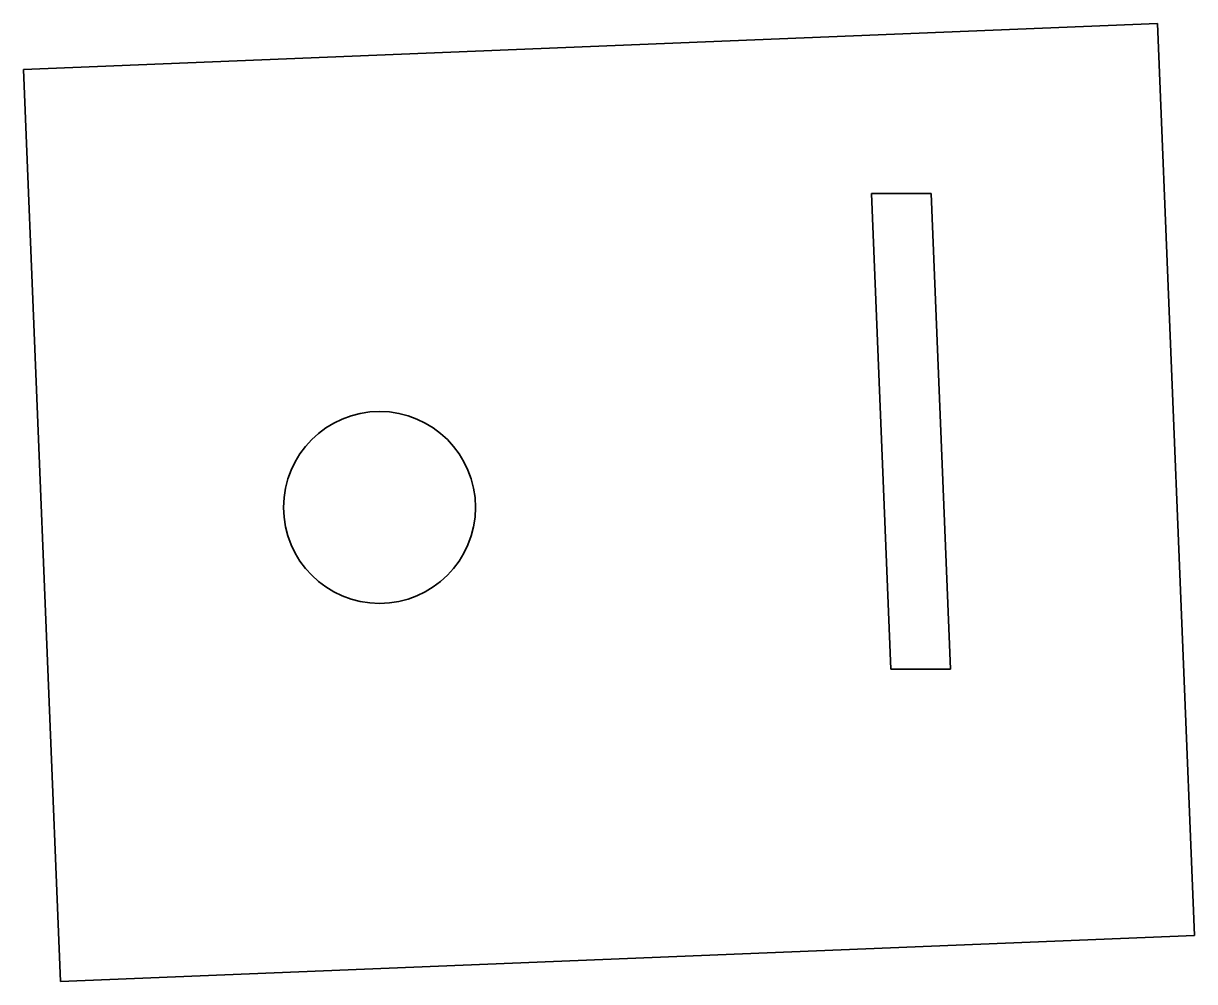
# Model space of a CAD drawing. Extents: x 129.6 to 167.4, y 89.5 to 120.5.
import ezdxf

# ---------------------------------------------------------------- set-up
doc = ezdxf.new("R2010")
doc.units = 0

msp = doc.modelspace()

# ---------------------------------------------------------------- linework, layer by layer
at = {"color": 7, "lineweight": 35}
for p, q in [((129.581665, 118.995087), (166.223267, 120.480682)), ((166.223267, 120.480682), (167.418335, 91.004883)), ((130.776733, 89.519318), (129.581665, 118.995087)), ((167.418335, 91.004883), (130.776733, 89.519318))]:
    msp.add_line(p, q, dxfattribs=at)
at = {"color": 7, "lineweight": 35, "ltscale": 0.384488}
for p, q in [((156.982788, 114.981262), (157.605713, 99.614349)), ((159.536499, 99.614349), (158.913452, 114.981262))]:
    msp.add_line(p, q, dxfattribs=at)
at = {"color": 7, "lineweight": 35, "ltscale": 0.048267}
msp.add_line((158.913452, 114.981262), (156.982788, 114.981262), dxfattribs=at)
at = {"color": 7, "lineweight": 35, "ltscale": 0.04827}
msp.add_line((157.605713, 99.614349), (159.536499, 99.614349), dxfattribs=at)
at = {"color": 7, "lineweight": 35}
msp.add_circle((141.08728, 104.841309), 3.1, dxfattribs=at)

doc.saveas('drawing.dxf')
